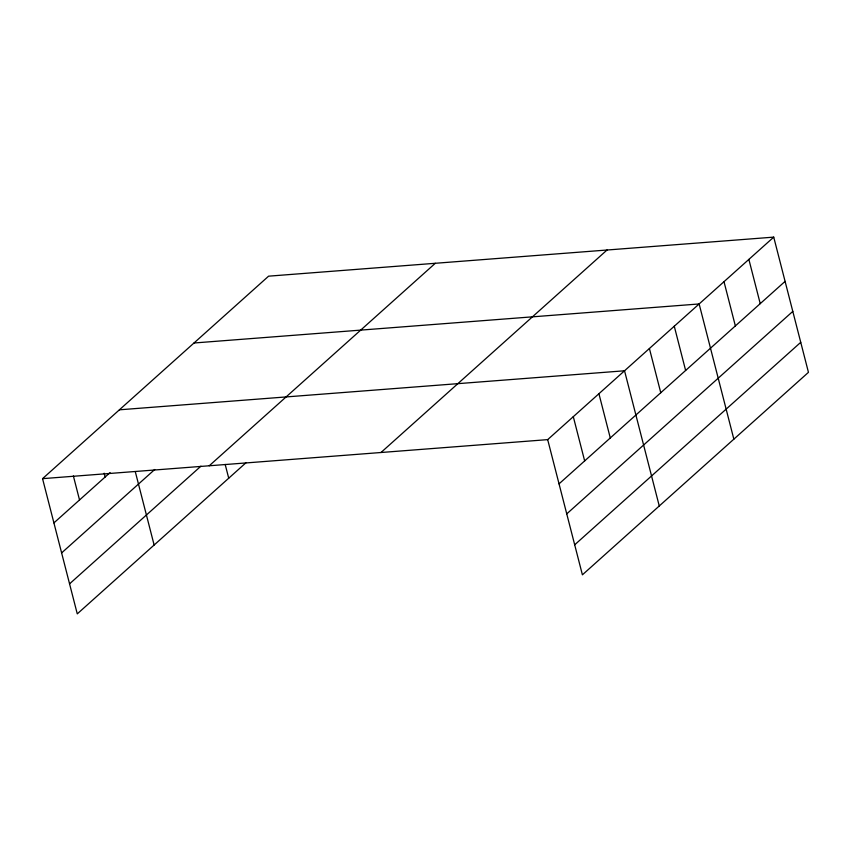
<?xml version="1.0" encoding="UTF-8"?>
<svg xmlns="http://www.w3.org/2000/svg" width="851" height="851" viewBox="0 0 851 851"><rect width="100%" height="100%" fill="white"/><g stroke="black" fill="none" stroke-linecap="round" stroke-linejoin="round"><path stroke-width="1.28" d="M245.939 462.784L77.271 613.869L42.55 478.656L268.597 276.171L773.729 237.131L808.45 372.344L582.403 574.829L547.682 439.627L773.729 237.131M53.911 522.897L110.077 472.592M61.612 552.916L154.733 469.507M69.559 583.85L200.932 466.167M209.24 465.774L435.297 263.289M380.993 452.509L607.04 250.013M559.043 483.857L785.09 281.373M566.745 513.876L792.802 311.392M574.691 544.81L800.738 342.325M194.007 342.996L699.139 303.956L733.849 439.159M119.406 409.81L624.538 370.781L659.259 505.983M42.55 478.656L547.682 439.627M748.869 259.406L760.23 303.647M723.999 281.681L735.36 325.922M674.269 326.231L685.629 370.472M649.409 348.506L660.77 392.736M598.923 393.726L610.284 437.967M573.297 416.671L584.658 460.912M225.185 464.444L228.717 478.198M135.266 471.56L154.127 545.023M104.173 473.209L105.152 476.996M73.367 475.932L79.526 499.952"/></g></svg>
